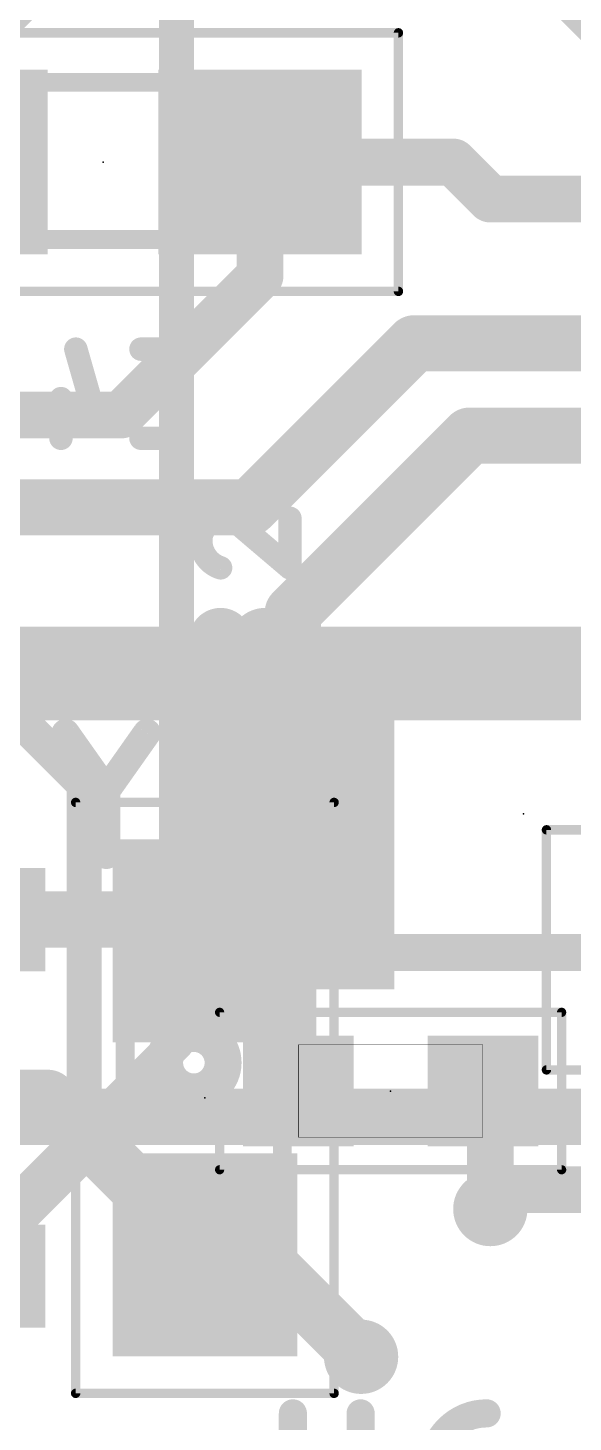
# Model space of a CAD drawing. Extents: x 23.6 to 57.9, y 14.1 to 54.9.
# Drawn here: x 34.1 to 37.05, y 23.85 to 31.4 of the extents above; entities that cross this region are included whole.
import ezdxf

# ---------------------------------------------------------------- set-up
doc = ezdxf.new("R2010")
doc.units = 0
for name, color, linetype in [('1', 12, 'CONTINUOUS'), ('16', 132, 'CONTINUOUS'), ('18', 110, 'CONTINUOUS'), ('2', 41, 'CONTINUOUS'), ('23', 53, 'CONTINUOUS'), ('24', 53, 'CONTINUOUS'), ('25', 253, 'CONTINUOUS'), ('26', 253, 'CONTINUOUS'), ('39', 12, 'CONTINUOUS'), ('40', 132, 'CONTINUOUS'), ('51', 253, 'CONTINUOUS'), ('52', 253, 'CONTINUOUS')]:
    doc.layers.add(name, color=color, linetype=linetype)

# ---------------------------------------------------------------- blocks, each defined once
blk = doc.blocks.new('RECT')
blk.add_solid([(-0.5, -0.5), (0.5, -0.5), (-0.5, 0.5), (0.5, 0.5)])
blk = doc.blocks.new('ROUNDV')
at = {"const_width": 0.5}
blk.add_lwpolyline([(0, -0.25, 1), (0, 0.25, 1), (0, -0.25)], format="xyb", dxfattribs=at)

msp = doc.modelspace()

# ---------------------------------------------------------------- linework, layer by layer
at = {"layer": '1'}
for points, const_width in [([(29.7, 27.9), (46.8, 27.9)], 0.508), ([(33.5554, 26.5672), (34.9388, 26.5672)], 0.3048), ([(34.9388, 26.5672), (35.054, 26.452)], 0.3048), ([(30.9646, 25.602), (34.204, 25.602)], 0.3048), ([(34.204, 25.602), (35.054, 24.752)], 0.3048), ([(52.1, 25.5), (33.2, 25.5)], 0.3048), ([(36.6, 25), (36.705, 25.105)], 0.254), ([(36.705, 25.105), (37.604, 25.105)], 0.254), ([(35.348, 24.752), (35.054, 24.752)], 0.3048), ([(35.9, 24.2), (35.348, 24.752)], 0.3048)]:
    msp.add_lwpolyline(points, dxfattribs=dict(at, const_width=const_width))
for points, const_width in [([(34.9927, 26.6211, 1), (34.8849, 26.5133)], 0.1524), ([(34.9388, 26.491, 1), (34.9388, 26.6434)], 0.1524), ([(35.0001, 26.3981, 1), (35.1079, 26.5059)], 0.1524), ([(34.2579, 25.6559, 1), (34.1501, 25.5481)], 0.1524), ([(34.204, 25.5258, 1), (34.204, 25.6782)], 0.1524), ([(36.705, 25.1685, 1), (36.705, 25.0415)], 0.127), ([(36.7499, 25.0601, 1), (36.6601, 25.1499)], 0.127), ([(36.5551, 25.0449, 1), (36.6449, 24.9551)], 0.127), ([(35.054, 24.8282, 1), (35.054, 24.6758)], 0.1524), ([(35.0001, 24.6981, 1), (35.1079, 24.8059)], 0.1524), ([(35.4019, 24.8059, 1), (35.2941, 24.6981)], 0.1524), ([(35.348, 24.6758, 1), (35.348, 24.8282)], 0.1524), ([(35.8461, 24.1461, 1), (35.9539, 24.2539)], 0.1524)]:
    msp.add_lwpolyline(points, format="xyb", dxfattribs=dict(at, const_width=const_width))
at = {"layer": '16'}
for points, const_width in [([(34.1, 31.6), (33.6524, 31.1524)], 0.254), ([(37.2404, 31.3596), (37, 31.6)], 0.254), ([(35.3524, 30.6694), (35.3524, 30.0524)], 0.254), ([(35.3524, 30.6694), (36.4, 30.6694)], 0.254), ([(36.4, 30.6694), (36.6, 30.4694)], 0.254), ([(37.5662, 30.4694), (36.6, 30.4694)], 0.254), ([(35.3524, 30.0524), (34.6, 29.3)], 0.254), ([(36.188, 29.688), (35.3, 28.8)], 0.3048), ([(39.657, 29.688), (36.188, 29.688)], 0.3048), ([(34.6, 29.3), (33.7, 29.3)], 0.254), ([(36.488, 29.188), (35.5304, 28.2304)], 0.3048), ([(39.657, 29.188), (36.488, 29.188)], 0.3048), ([(32.7, 29), (34.4, 27.3)], 0.19), ([(35.3, 28.8), (30.7, 28.8)], 0.3048), ([(35.5304, 27.1394), (35.5304, 28.2304)], 0.3048), ([(34.4, 27.3), (34.4, 25.3)], 0.19), ([(35.5304, 27.1394), (35.5304, 25.6686)], 0.254), ([(35.5304, 25.6686), (35.56, 25.639)], 0.254), ([(36.56, 25.639), (36.6, 25.599)], 0.254), ([(36.6, 25.599), (36.6, 25)], 0.254), ([(34.4, 25.3), (33.7, 24.6)], 0.19)]:
    msp.add_lwpolyline(points, dxfattribs=dict(at, const_width=const_width))
for points, const_width in [([(35.4159, 30.6694, 1), (35.2889, 30.6694)], 0.127), ([(35.3524, 30.7329, 1), (35.3524, 30.6059)], 0.127), ([(36.4449, 30.7143, 1), (36.3551, 30.6245)], 0.127), ([(36.4, 30.6059, 1), (36.4, 30.7329)], 0.127), ([(36.6, 30.5329, 1), (36.6, 30.4059)], 0.127), ([(36.5551, 30.4245, 1), (36.6449, 30.5143)], 0.127), ([(35.3973, 30.0075, 1), (35.3075, 30.0973)], 0.127), ([(35.2889, 30.0524, 1), (35.4159, 30.0524)], 0.127), ([(36.188, 29.7642, 1), (36.188, 29.6118)], 0.1524), ([(36.2419, 29.6341, 1), (36.1341, 29.7419)], 0.1524), ([(34.5551, 29.3449, 1), (34.6449, 29.2551)], 0.127), ([(34.6, 29.2365, 1), (34.6, 29.3635)], 0.127), ([(36.488, 29.2642, 1), (36.488, 29.1118)], 0.1524), ([(36.5419, 29.1341, 1), (36.4341, 29.2419)], 0.1524), ([(35.2461, 28.8539, 1), (35.3539, 28.7461)], 0.1524), ([(35.3, 28.7238, 1), (35.3, 28.8762)], 0.1524), ([(35.6066, 28.2304, 1), (35.4542, 28.2304)], 0.1524), ([(35.4765, 28.2843, 1), (35.5843, 28.1765)], 0.1524), ([(34.4475, 27.3, 1), (34.3525, 27.3)], 0.095), ([(34.3664, 27.2664, 1), (34.4336, 27.3336)], 0.095), ([(35.5939, 27.1394, 1), (35.4669, 27.1394)], 0.127), ([(35.4542, 27.1394, 1), (35.6066, 27.1394)], 0.1524), ([(35.5753, 25.7135, 1), (35.4855, 25.6237)], 0.127), ([(35.5151, 25.5941, 1), (35.6049, 25.6839)], 0.127), ([(36.6049, 25.6839, 1), (36.5151, 25.5941)], 0.127), ([(35.4669, 25.6686, 1), (35.5939, 25.6686)], 0.127), ([(36.6635, 25.599, 1), (36.5365, 25.599)], 0.127), ([(36.5551, 25.5541, 1), (36.6449, 25.6439)], 0.127), ([(34.4336, 25.2664, 1), (34.3664, 25.3336)], 0.095), ([(34.3525, 25.3, 1), (34.4475, 25.3)], 0.095), ([(36.5365, 25, 1), (36.6635, 25)], 0.127)]:
    msp.add_lwpolyline(points, format="xyb", dxfattribs=dict(at, const_width=const_width))
at = {"layer": '2', "const_width": 0.19}
for points in [[(34.9, 50.1), (34.9, 25.9)], [(34.9, 25.9), (34, 25)]]:
    msp.add_lwpolyline(points, dxfattribs=at)
at = {"layer": '2', "const_width": 0.095}
for points in [[(34.9336, 25.8664, 1), (34.8664, 25.9336)], [(34.8525, 25.9, 1), (34.9475, 25.9)]]:
    msp.add_lwpolyline(points, format="xyb", dxfattribs=at)
at = {"layer": '23'}
msp.add_point((35.054, 25.602), dxfattribs=at)
at = {"layer": '24'}
for p in [(34.5024, 30.6694), (36.7804, 27.1394), (36.06, 25.639)]:
    msp.add_point(p, dxfattribs=at)
at = {"layer": '25'}
for points, const_width in [([(35.1526, 28.7404, 0.4142), (35.0319, 28.6198)], 0.127), ([(35.1526, 28.7722, 1), (35.1526, 28.7087)], 0.0635), ([(35.2464, 28.7002, 0.2053), (35.1526, 28.7404)], 0.127), ([(35.1526, 28.7087, 1), (35.1526, 28.7722)], 0.0635), ([(35.5463, 28.7404, 1), (35.4827, 28.7404)], 0.0635), ([(35.267, 28.7244, 1), (35.2258, 28.676)], 0.0635), ([(35.2234, 28.6783, 1), (35.2694, 28.7221)], 0.0635), ([(35.0319, 28.6198, 0.3252), (35.1391, 28.4723)], 0.127), ([(35.0636, 28.6198, 1), (35.0002, 28.6198)], 0.0635), ([(35.0001, 28.6198, 1), (35.0636, 28.6198)], 0.0635), ([(35.1294, 28.4421, 1), (35.1489, 28.5025)], 0.0635), ([(35.4827, 28.4723, 1), (35.5463, 28.4723)], 0.0635), ([(35.4939, 28.4481, 1), (35.5351, 28.4965)], 0.0635), ([(35.2464, 28.0845, 1), (35.0319, 28.0845)], 0.127), ([(35.5145, 28.0577, 1), (35.2464, 28.0577)], 0.127), ([(35.0637, 28.0845, 1), (35.0001, 28.0845)], 0.0635), ([(35.0001, 28.0845, 1), (35.0637, 28.0845)], 0.0635), ([(35.2781, 28.0845, 1), (35.2146, 28.0845)], 0.0635), ([(35.2146, 28.0845, 1), (35.2781, 28.0845)], 0.0635), ([(35.2146, 28.0577, 1), (35.2781, 28.0577)], 0.0635), ([(35.5463, 28.0577, 1), (35.4827, 28.0577)], 0.0635), ([(35.4827, 28.0577, 1), (35.5463, 28.0577)], 0.0635), ([(35.0001, 27.9237, 1), (35.0637, 27.9237)], 0.0635), ([(35.2146, 27.9773, 1), (35.2781, 27.9773)], 0.0635), ([(35.4827, 27.9237, 1), (35.5463, 27.9237)], 0.0635), ([(35.0637, 27.6781, 1), (35.0001, 27.6781)], 0.0635), ([(35.5463, 27.6781, 1), (35.4827, 27.6781)], 0.0635), ([(35.0319, 27.5708, 0.4142), (35.1391, 27.4636)], 0.127), ([(35.0636, 27.5708, 1), (35.0001, 27.5708)], 0.0635), ([(35.4073, 27.4636, 0.4142), (35.5145, 27.5708)], 0.127), ([(35.5463, 27.5708, 1), (35.4827, 27.5708)], 0.0635), ([(35.0001, 27.5708, 1), (35.0637, 27.5708)], 0.0635), ([(35.4827, 27.5708, 1), (35.5463, 27.5708)], 0.0635), ([(35.1391, 27.4953, 1), (35.1391, 27.4318)], 0.0635), ([(35.1391, 27.4318, 1), (35.1391, 27.4953)], 0.0635), ([(35.4073, 27.4953, 1), (35.4073, 27.4318)], 0.0635), ([(35.4073, 27.4318, 1), (35.4073, 27.4953)], 0.0635), ([(35.5688, 23.8935, 1), (35.4926, 23.8935)], 0.0762), ([(35.9357, 23.8935, 1), (35.8595, 23.8935)], 0.0762), ([(36.5801, 23.8935, 0.4142), (36.2866, 23.6)], 0.1524), ([(36.5801, 23.8554, 1), (36.5801, 23.9316)], 0.0762)]:
    msp.add_lwpolyline(points, format="xyb", dxfattribs=dict(at, const_width=const_width))
for points, const_width in [([(35.5145, 28.4723), (35.5145, 28.7404)], 0.127), ([(35.2464, 28.7002), (35.5145, 28.4723)], 0.127), ([(35.0319, 27.9237), (35.0319, 28.0845)], 0.127), ([(35.2464, 28.0845), (35.2464, 27.9773)], 0.127), ([(35.5145, 27.9237), (35.5145, 28.0577)], 0.127), ([(35.0319, 27.5708), (35.0319, 27.6781)], 0.127), ([(35.5145, 27.6781), (35.5145, 27.5708)], 0.127), ([(35.4073, 27.4636), (35.1391, 27.4636)], 0.127), ([(35.5307, 23.8935), (35.5307, 23.4166)], 0.1524), ([(35.8976, 23.4166), (35.8976, 23.8935)], 0.1524)]:
    msp.add_lwpolyline(points, dxfattribs=dict(at, const_width=const_width))
at = {"layer": '26'}
for points, const_width in [([(34.355, 29.6565), (34.4623, 29.2811)], 0.127), ([(34.8151, 29.6565), (34.7079, 29.6565)], 0.127), ([(34.9223, 29.2811), (34.9223, 29.5493)], 0.127), ([(34.2746, 29.3884), (34.2746, 29.1739)], 0.127), ([(34.4623, 29.2811), (34.1942, 29.2811)], 0.127), ([(34.7079, 29.1739), (34.8151, 29.1739)], 0.127), ([(34.5198, 27.2661), (34.2997, 27.578)], 0.1524), ([(34.7399, 27.578), (34.5198, 27.2661)], 0.1524), ([(34.5198, 26.9176), (34.5198, 27.2661)], 0.1524)]:
    msp.add_lwpolyline(points, dxfattribs=dict(at, const_width=const_width))
for points, const_width in [([(34.3856, 29.6652, 1), (34.3245, 29.6478)], 0.0635), ([(34.7079, 29.6883, 1), (34.7079, 29.6248)], 0.0635), ([(34.9223, 29.5493, 0.4142), (34.8151, 29.6565)], 0.127), ([(34.8151, 29.6882, 1), (34.8151, 29.6247)], 0.0635), ([(34.8151, 29.6248, 1), (34.8151, 29.6883)], 0.0635), ([(34.9541, 29.5493, 1), (34.8906, 29.5493)], 0.0635), ([(34.8906, 29.5493, 1), (34.9541, 29.5493)], 0.0635), ([(34.3064, 29.3884, 1), (34.2428, 29.3884)], 0.0635), ([(34.1942, 29.3129, 1), (34.1942, 29.2494)], 0.0635), ([(34.4317, 29.2724, 1), (34.4928, 29.2899)], 0.0635), ([(34.4623, 29.2494, 1), (34.4623, 29.3129)], 0.0635), ([(34.8151, 29.1739, 0.4142), (34.9223, 29.2811)], 0.127), ([(34.9541, 29.2811, 1), (34.8906, 29.2811)], 0.0635), ([(34.8906, 29.2811, 1), (34.9541, 29.2811)], 0.0635), ([(34.7079, 29.2056, 1), (34.7079, 29.1422)], 0.0635), ([(34.8151, 29.2056, 1), (34.8151, 29.1422)], 0.0635), ([(34.8151, 29.1422, 1), (34.8151, 29.2056)], 0.0635), ([(34.2428, 29.1739, 1), (34.3064, 29.1739)], 0.0635), ([(34.3308, 27.6, 1), (34.2686, 27.556)], 0.0762), ([(34.7711, 27.556, 1), (34.7088, 27.6)], 0.0762), ([(34.5579, 27.2661, 1), (34.4817, 27.2661)], 0.0762), ([(34.4887, 27.2881, 1), (34.5509, 27.2442)], 0.0762), ([(34.4887, 27.2442, 1), (34.5509, 27.2881)], 0.0762), ([(34.4817, 26.9176, 1), (34.5579, 26.9176)], 0.0762), ([(34.9944, 25.6341, 1), (34.9944, 25.9507, 1), (34.9944, 25.6341)], 0.2)]:
    msp.add_lwpolyline(points, format="xyb", dxfattribs=dict(at, const_width=const_width))
at = {"layer": '39', "const_width": 0.0508}
for points in [[(34.354, 24.002), (34.354, 27.202)], [(34.354, 27.202), (35.754, 27.202)], [(35.754, 27.202), (35.754, 24.002)], [(36.904, 27.0535), (39.304, 27.0535)], [(36.904, 25.7535), (36.904, 27.0535)], [(39.304, 25.7535), (36.904, 25.7535)], [(35.754, 24.002), (34.354, 24.002)]]:
    msp.add_lwpolyline(points, dxfattribs=at)
at = {"layer": '39', "const_width": 0.0254}
for points in [[(34.3667, 27.202, 1), (34.3413, 27.202)], [(34.354, 27.2147, 1), (34.354, 27.1893)], [(35.7667, 27.202, 1), (35.7413, 27.202)], [(35.754, 27.1893, 1), (35.754, 27.2147)], [(36.904, 27.0662, 1), (36.904, 27.0408)], [(36.9167, 27.0535, 1), (36.8913, 27.0535)], [(36.904, 25.7662, 1), (36.904, 25.7408)], [(36.8913, 25.7535, 1), (36.9167, 25.7535)], [(34.354, 24.0147, 1), (34.354, 23.9893)], [(34.3413, 24.002, 1), (34.3667, 24.002)], [(35.7413, 24.002, 1), (35.7667, 24.002)], [(35.754, 23.9893, 1), (35.754, 24.0147)]]:
    msp.add_lwpolyline(points, format="xyb", dxfattribs=at)
at = {"layer": '40'}
for points, const_width in [([(36.1024, 31.3694), (32.9024, 31.3694)], 0.0508), ([(36.1024, 29.9694), (36.1024, 31.3694)], 0.0508), ([(32.9024, 29.9694), (36.1024, 29.9694)], 0.0508), ([(35.1338, 26.0652), (36.9862, 26.0652)], 0.05), ([(35.1338, 25.2128), (35.1338, 26.0652)], 0.05), ([(36.9862, 26.0652), (36.9862, 25.2128)], 0.05), ([(36.9862, 25.2128), (35.1338, 25.2128)], 0.05)]:
    msp.add_lwpolyline(points, dxfattribs=dict(at, const_width=const_width))
for points, const_width in [([(36.1151, 31.3694, 1), (36.0897, 31.3694)], 0.0254), ([(36.1024, 31.3567, 1), (36.1024, 31.3821)], 0.0254), ([(36.0897, 29.9694, 1), (36.1151, 29.9694)], 0.0254), ([(36.1024, 29.9567, 1), (36.1024, 29.9821)], 0.0254), ([(35.1338, 26.0777, 1), (35.1338, 26.0527)], 0.025), ([(35.1463, 26.0652, 1), (35.1213, 26.0652)], 0.025), ([(36.9987, 26.0652, 1), (36.9737, 26.0652)], 0.025), ([(36.9862, 26.0527, 1), (36.9862, 26.0777)], 0.025), ([(35.1338, 25.2253, 1), (35.1338, 25.2003)], 0.025), ([(35.1213, 25.2128, 1), (35.1463, 25.2128)], 0.025), ([(36.9737, 25.2128, 1), (36.9987, 25.2128)], 0.025), ([(36.9862, 25.2003, 1), (36.9862, 25.2253)], 0.025)]:
    msp.add_lwpolyline(points, format="xyb", dxfattribs=dict(at, const_width=const_width))
at = {"layer": '51', "const_width": 0.1016}
for points in [[(34.622, 25.246), (34.622, 25.958)], [(35.473, 25.246), (35.473, 25.958)]]:
    msp.add_lwpolyline(points, dxfattribs=at)
at = {"layer": '51', "const_width": 0.0508}
for points in [[(34.6474, 25.958, 1), (34.5966, 25.958)], [(35.4984, 25.958, 1), (35.4476, 25.958)], [(34.5966, 25.246, 1), (34.6474, 25.246)], [(35.4476, 25.246, 1), (35.4984, 25.246)]]:
    msp.add_lwpolyline(points, format="xyb", dxfattribs=at)
at = {"layer": '52'}
for points, const_width in [([(34.8584, 31.1014), (34.1464, 31.1014)], 0.1016), ([(34.8584, 30.2504), (34.1464, 30.2504)], 0.1016), ([(38.3804, 27.8894), (35.1804, 27.8894)], 0.2), ([(35.1804, 27.8894), (35.1804, 26.3894)], 0.2), ([(35.1804, 26.3894), (38.3804, 26.3894)], 0.2), ([(36.56, 25.889), (35.56, 25.889)], 0.0025), ([(35.56, 25.889), (35.56, 25.389)], 0.0025), ([(36.56, 25.389), (36.56, 25.889)], 0.0025), ([(35.56, 25.389), (36.56, 25.389)], 0.0025)]:
    msp.add_lwpolyline(points, dxfattribs=dict(at, const_width=const_width))
for points, const_width in [([(34.1464, 31.1268, 1), (34.1464, 31.076)], 0.0508), ([(34.8584, 31.076, 1), (34.8584, 31.1268)], 0.0508), ([(34.1464, 30.2758, 1), (34.1464, 30.225)], 0.0508), ([(34.8584, 30.225, 1), (34.8584, 30.2758)], 0.0508), ([(35.1804, 27.9394, 1), (35.1804, 27.8394)], 0.1), ([(35.2304, 27.8894, 1), (35.1304, 27.8894)], 0.1), ([(35.1804, 26.4394, 1), (35.1804, 26.3394)], 0.1), ([(35.1304, 26.3894, 1), (35.2304, 26.3894)], 0.1), ([(35.5606, 25.889, 1), (35.5594, 25.889)], 0.0013), ([(35.56, 25.8896, 1), (35.56, 25.8884)], 0.0013), ([(36.5606, 25.889, 1), (36.5594, 25.889)], 0.0013), ([(36.56, 25.8884, 1), (36.56, 25.8896)], 0.0013), ([(35.5594, 25.389, 1), (35.5606, 25.389)], 0.0013), ([(35.56, 25.3896, 1), (35.56, 25.3884)], 0.0013), ([(36.5594, 25.389, 1), (36.5606, 25.389)], 0.0013), ([(36.56, 25.3884, 1), (36.56, 25.3896)], 0.0013)]:
    msp.add_lwpolyline(points, format="xyb", dxfattribs=dict(at, const_width=const_width))

# ---------------------------------------------------------------- block references
at = {"layer": '1', "xscale": 1.1, "rotation": 90}
for p in [(35.054, 26.452), (35.054, 24.752)]:
    msp.add_blockref('RECT', p, dxfattribs=at)
at = {"layer": '1', "xscale": 1.27, "yscale": 0.5588}
for p in [(33.5554, 26.5672), (33.5554, 24.6368)]:
    msp.add_blockref('RECT', p, dxfattribs=at)
at = {"layer": '16', "xscale": 1.1, "rotation": 180}
for p in [(33.6524, 30.6694), (35.3524, 30.6694)]:
    msp.add_blockref('RECT', p, dxfattribs=at)
at = {"layer": '16'}
for p, xscale, yscale, rotation in [((35.5304, 27.1394), 1.9, 1.1, 270), ((35.56, 25.639), 0.6, 0.6, 180), ((36.56, 25.639), 0.6, 0.6, 180)]:
    msp.add_blockref('RECT', p, dxfattribs=dict(at, xscale=xscale, yscale=yscale, rotation=rotation))
at = {"layer": '18', "xscale": 0.4024, "yscale": 0.4024}
for p in [(36.6, 25), (36.6, 25), (35.9, 24.2), (35.9, 24.2)]:
    msp.add_blockref('ROUNDV', p, dxfattribs=at)
at = {"layer": '51', "xscale": 0.5001, "yscale": 0.95, "rotation": 90}
for p in [(35.0489, 26.1822), (35.0489, 25.0139)]:
    msp.add_blockref('RECT', p, dxfattribs=at)
at = {"layer": '52', "rotation": 180}
for p, xscale, yscale in [((33.9222, 30.6745), 0.5001, 0.95), ((35.0906, 30.6745), 0.5001, 0.95), ((36.46, 25.639), 0.2, 0.5)]:
    msp.add_blockref('RECT', p, dxfattribs=dict(at, xscale=xscale, yscale=yscale))
at = {"layer": '52', "xscale": 0.2, "yscale": 0.5}
msp.add_blockref('RECT', (35.66, 25.639), dxfattribs=at)

doc.saveas('drawing.dxf')
